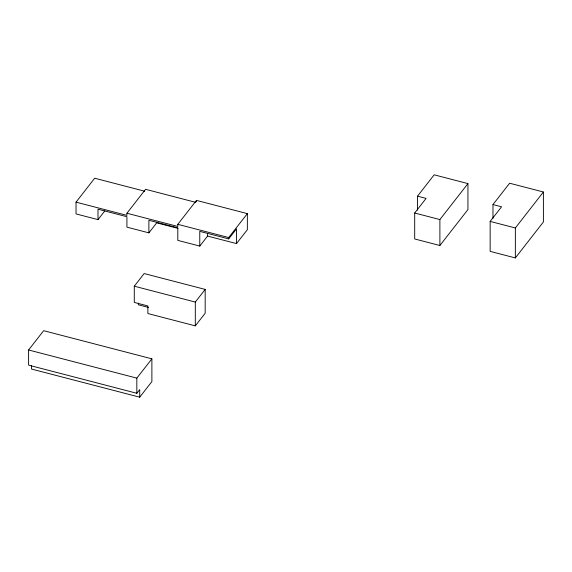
<?xml version="1.0" encoding="UTF-8"?>
<svg xmlns="http://www.w3.org/2000/svg" width="572" height="572" viewBox="0 0 572 572"><rect width="100%" height="100%" fill="white"/><g stroke="black" fill="none" stroke-linecap="round" stroke-linejoin="round"><path stroke-width="0.86" d="M104.769 210.954L97.998 219.627L76.033 213.921L76.033 202.145L94.695 178.221L144.716 191.227M76.033 202.145L126.92 215.372L126.92 213.234L145.581 189.311L195.603 202.316M139.711 397.183L139.711 389.596L136.837 393.286L28.6 365.143L28.6 349.985L43.651 330.688L151.887 358.83L151.887 381.567L139.711 397.183L31.474 369.04L31.474 365.672M97.998 219.627L97.998 209.195L126.92 216.716L126.92 227.148L148.884 232.861L156.692 222.844L177.956 228.378M126.92 213.234L177.806 226.462L177.806 224.324L196.468 200.4L247.354 213.628L247.354 229.679L236.501 243.593L207.579 236.079L199.771 246.089L177.806 240.376L177.806 227.806L148.884 220.284L148.884 232.861M134.291 286.193L144.158 273.552L205.176 289.418L205.176 313.227L195.309 325.868L147.876 313.535L147.876 305.956L134.291 302.424L134.291 286.193L195.309 302.059L205.176 289.418M199.771 246.089L199.771 231.374L228.693 238.896L228.693 237.552L247.354 213.628M228.693 238.896L236.501 228.879L236.501 243.593M136.837 393.286L136.837 378.121L151.887 358.83M417.517 196.16L434.162 174.817L467.939 183.605L467.939 209.552L439.889 245.517L414.693 238.967L414.693 213.013L426.097 198.391L417.517 196.16L417.517 210.16M439.889 245.517L439.889 219.562L467.939 183.605M492.978 204.561L509.623 183.219L543.4 191.999L543.4 221.965L515.351 257.929L490.154 251.38L490.154 221.414L501.558 206.792L492.978 204.561L492.978 218.332M515.351 257.929L515.351 227.963L543.4 191.999M490.154 221.414L515.351 227.963M414.693 213.013L439.889 219.562M177.806 224.324L228.693 237.552M148.548 307.443L138.36 304.79L138.36 303.11M28.6 349.985L136.837 378.121M207.579 233.476L207.579 236.079M196.468 200.4L196.468 201.83M195.309 302.059L195.309 325.868"/></g></svg>
